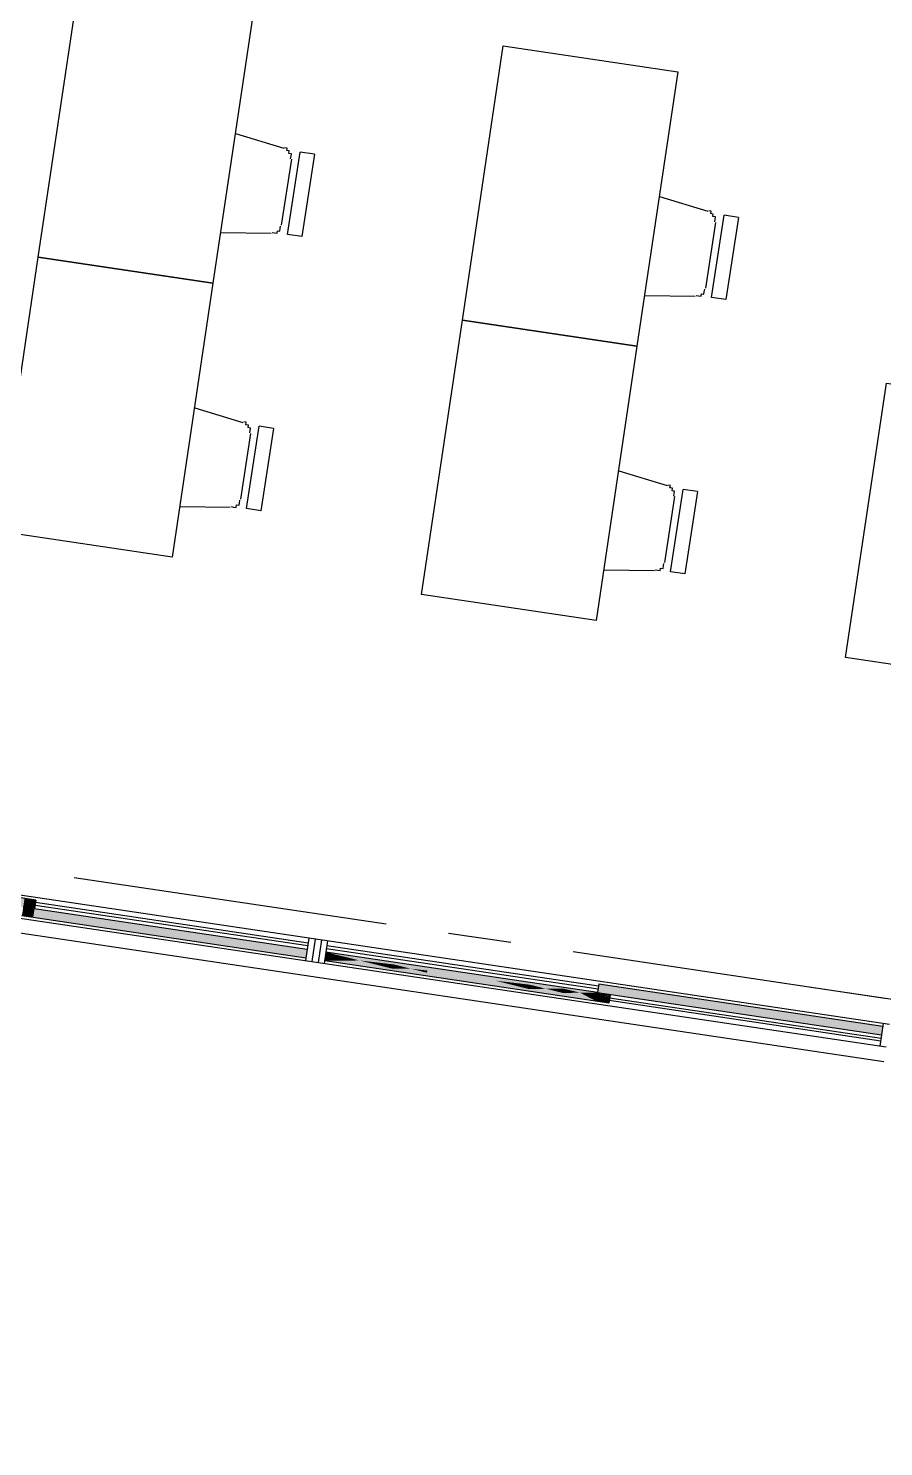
# Model space of a CAD drawing. Header units: millimetres. Extents: x 338 to 506, y 179 to 335.
# Drawn here: x 415.18 to 418.57, y 264.93 to 270.56 of the extents above; entities that cross this region are included whole.
import ezdxf

# ---------------------------------------------------------------- set-up
doc = ezdxf.new("R2010")
doc.units = ezdxf.units.MM
doc.linetypes.add('CENTER', pattern=[2, 1.25, -0.25, 0.25, -0.25])
doc.linetypes.add('DASHED2', pattern=[0.375, 0.25, -0.125])
for name, color, linetype in [('CUBIERTA', 254, 'Continuous'), ('EJES-COLUMNAS', 3, 'CENTER'), ('EJES_DE_COLUMNA', 255, 'DASHED2'), ('MUROS', 32, 'Continuous'), ('REJAS', 151, 'Continuous'), ('VENTANAS', 144, 'Continuous')]:
    doc.layers.add(name, color=color, linetype=linetype)

# ---------------------------------------------------------------- blocks, each defined once
blk = doc.blocks.new('*U126')
at = {"layer": 'REJAS', "color": 18, "linetype": 'Continuous', "extrusion": (0, 0, -1)}
for points in [[(-2929.0102, 1961.9435), (-2928.9927, 1961.3991), (-2928.9927, 1962.4878)], [(-2929.0042, 1962.4708), (-2928.9927, 1962.4878), (-2929.012, 1962.4765)], [(-2928.9927, 1962.4878), (-2929.0102, 1962.4878), (-2929.012, 1962.4765)], [(-2929.0157, 1962.4538), (-2929.0036, 1962.4198), (-2928.9927, 1962.4878)], [(-2929.0146, 1962.3517), (-2929.0014, 1962.2156), (-2928.9927, 1962.4878)], [(-2929.0102, 1961.9435), (-2929.0277, 1962.4878), (-2929.0277, 1961.3991)], [(-2929.0102, 1962.4878), (-2929.0277, 1962.4878), (-2929.012, 1962.4765)], [(-2929.0277, 1962.4878), (-2929.0217, 1962.4708), (-2929.012, 1962.4765)], [(-2929.0146, 1962.3517), (-2929.0277, 1962.4878), (-2929.0189, 1962.2156)], [(-2929.0157, 1962.4538), (-2929.0277, 1962.4878), (-2929.0211, 1962.4198)], [(-2929.0036, 1962.4198), (-2929.0066, 1962.4283), (-2929.0115, 1962.4255)], [(-2929.0115, 1962.4255), (-2929.0124, 1962.4198), (-2929.0036, 1962.4198)], [(-2929.0157, 1962.4538), (-2929.0042, 1962.4708), (-2929.012, 1962.4765)], [(-2929.0066, 1962.4283), (-2929.0097, 1962.4368), (-2929.0115, 1962.4255)], [(-2929.0097, 1962.4368), (-2929.0157, 1962.4538), (-2929.0211, 1962.4198)], [(-2929.0097, 1962.4368), (-2929.0154, 1962.4283), (-2929.0115, 1962.4255)], [(-2929.0154, 1962.4283), (-2929.0211, 1962.4198), (-2929.0115, 1962.4255)], [(-2929.0211, 1962.4198), (-2929.0124, 1962.4198), (-2929.0115, 1962.4255)], [(-2929.012, 1962.4765), (-2929.0217, 1962.4708), (-2929.0157, 1962.4538)], [(-2929.0091, 1962.3858), (-2929.0036, 1962.4198), (-2929.0151, 1962.4028)], [(-2929.0124, 1962.4198), (-2929.0133, 1962.4141), (-2929.0036, 1962.4198)], [(-2929.0036, 1962.4198), (-2929.0133, 1962.4141), (-2929.0094, 1962.4113)], [(-2929.0091, 1962.3858), (-2929.0151, 1962.4028), (-2929.0179, 1962.3858)], [(-2929.0179, 1962.3858), (-2929.0146, 1962.3517), (-2929.0091, 1962.3858)], [(-2929.0133, 1962.4141), (-2929.0151, 1962.4028), (-2929.0094, 1962.4113)], [(-2929.0211, 1962.4198), (-2929.0133, 1962.4141), (-2929.0124, 1962.4198)], [(-2929.0181, 1962.4113), (-2929.0133, 1962.4141), (-2929.0211, 1962.4198)], [(-2929.0151, 1962.4028), (-2929.0133, 1962.4141), (-2929.0181, 1962.4113)], [(-2929.0151, 1962.4028), (-2929.0211, 1962.4198), (-2929.0179, 1962.3858)], [(-2929.0146, 1962.3517), (-2929.0168, 1962.2837), (-2929.008, 1962.2837)], [(-2929.008, 1962.2837), (-2929.0135, 1962.2497), (-2929.0014, 1962.2156)], [(-2929.008, 1962.2837), (-2929.0168, 1962.2837), (-2929.0135, 1962.2497)], [(-2929.0135, 1962.2497), (-2929.0168, 1962.2837), (-2929.0189, 1962.2156)], [(-2929.0045, 1962.2242), (-2929.0093, 1962.2213), (-2929.0014, 1962.2156)], [(-2929.0014, 1962.2156), (-2929.0093, 1962.2213), (-2929.0102, 1962.2156)], [(-2929.0058, 1962.0796), (-2929.0014, 1962.2156), (-2929.0124, 1962.1476)], [(-2929.0069, 1962.1816), (-2929.0014, 1962.2156), (-2929.0129, 1962.1986)], [(-2929.0102, 1962.2156), (-2929.0111, 1962.21), (-2929.0014, 1962.2156)], [(-2929.0014, 1962.2156), (-2929.0111, 1962.21), (-2929.0072, 1962.2071)], [(-2929.0075, 1962.2327), (-2929.0093, 1962.2213), (-2929.0045, 1962.2242)], [(-2929.0069, 1962.1816), (-2929.0129, 1962.1986), (-2929.0157, 1962.1816)], [(-2929.0111, 1962.21), (-2929.0129, 1962.1986), (-2929.0072, 1962.2071)], [(-2929.0105, 1962.2412), (-2929.0133, 1962.2327), (-2929.0075, 1962.2327)], [(-2929.0075, 1962.2327), (-2929.0133, 1962.2327), (-2929.0132, 1962.2242)], [(-2929.0093, 1962.2213), (-2929.0075, 1962.2327), (-2929.0132, 1962.2242)], [(-2929.0141, 1962.2185), (-2929.0093, 1962.2213), (-2929.0132, 1962.2242)], [(-2929.0141, 1962.2185), (-2929.0102, 1962.2156), (-2929.0093, 1962.2213)], [(-2929.0189, 1962.2156), (-2929.0102, 1962.2156), (-2929.0141, 1962.2185)], [(-2929.0189, 1962.2156), (-2929.0111, 1962.21), (-2929.0102, 1962.2156)], [(-2929.0135, 1962.2497), (-2929.0133, 1962.2327), (-2929.0105, 1962.2412)], [(-2929.0159, 1962.2071), (-2929.0111, 1962.21), (-2929.0189, 1962.2156)], [(-2929.0129, 1962.1986), (-2929.0111, 1962.21), (-2929.0159, 1962.2071)], [(-2929.0124, 1962.1476), (-2929.0189, 1962.2156), (-2929.0146, 1962.0796)], [(-2929.0129, 1962.1986), (-2929.0189, 1962.2156), (-2929.0157, 1962.1816)], [(-2929.0132, 1962.2242), (-2929.0133, 1962.2327), (-2929.0189, 1962.2156)], [(-2929.0141, 1962.2185), (-2929.0132, 1962.2242), (-2929.0189, 1962.2156)], [(-2929.0133, 1962.2327), (-2929.0135, 1962.2497), (-2929.0162, 1962.2327)], [(-2929.0189, 1962.2156), (-2929.0133, 1962.2327), (-2929.0162, 1962.2327)], [(-2929.0058, 1962.0796), (-2929.0124, 1962.1476), (-2929.0146, 1962.0796)], [(-2929.0124, 1962.1476), (-2929.0069, 1962.1816), (-2929.0157, 1962.1816)], [(-2929.0146, 1962.0796), (-2929.0102, 1961.9435), (-2929.0058, 1962.0796)], [(-2929.0146, 1961.8074), (-2929.0014, 1961.6713), (-2929.0102, 1961.9435)], [(-2929.0168, 1961.7393), (-2929.008, 1961.7393), (-2929.0146, 1961.8074)], [(-2929.0135, 1961.7053), (-2929.0014, 1961.6713), (-2929.008, 1961.7393)], [(-2929.0105, 1961.6968), (-2929.0133, 1961.6883), (-2929.0075, 1961.6883)], [(-2929.008, 1961.7393), (-2929.0168, 1961.7393), (-2929.0135, 1961.7053)], [(-2929.0135, 1961.7053), (-2929.0133, 1961.6883), (-2929.0105, 1961.6968)], [(-2929.0133, 1961.6883), (-2929.0135, 1961.7053), (-2929.0162, 1961.6883)], [(-2929.0135, 1961.7053), (-2929.0168, 1961.7393), (-2929.0189, 1961.6713)], [(-2929.0058, 1961.5352), (-2928.9927, 1961.3991), (-2929.0014, 1961.6713)], [(-2929.0045, 1961.6798), (-2929.0093, 1961.6769), (-2929.0014, 1961.6713)], [(-2929.0014, 1961.6713), (-2929.0093, 1961.6769), (-2929.0102, 1961.6713)], [(-2929.0069, 1961.6372), (-2929.0014, 1961.6713), (-2929.0129, 1961.6543)], [(-2929.0102, 1961.6713), (-2929.0111, 1961.6656), (-2929.0014, 1961.6713)], [(-2929.0014, 1961.6713), (-2929.0111, 1961.6656), (-2929.0072, 1961.6628)], [(-2929.0124, 1961.6032), (-2929.0058, 1961.5352), (-2929.0014, 1961.6713)], [(-2929.0075, 1961.6883), (-2929.0093, 1961.6769), (-2929.0045, 1961.6798)], [(-2929.0069, 1961.6372), (-2929.0129, 1961.6543), (-2929.0157, 1961.6372)], [(-2929.0157, 1961.6372), (-2929.0124, 1961.6032), (-2929.0069, 1961.6372)], [(-2929.0111, 1961.6656), (-2929.0129, 1961.6543), (-2929.0072, 1961.6628)], [(-2929.0075, 1961.6883), (-2929.0133, 1961.6883), (-2929.0132, 1961.6798)], [(-2929.0093, 1961.6769), (-2929.0075, 1961.6883), (-2929.0132, 1961.6798)], [(-2929.0141, 1961.6741), (-2929.0093, 1961.6769), (-2929.0132, 1961.6798)], [(-2929.0141, 1961.6741), (-2929.0102, 1961.6713), (-2929.0093, 1961.6769)], [(-2929.0189, 1961.6713), (-2929.0102, 1961.6713), (-2929.0141, 1961.6741)], [(-2929.0189, 1961.6713), (-2929.0111, 1961.6656), (-2929.0102, 1961.6713)], [(-2929.0159, 1961.6628), (-2929.0111, 1961.6656), (-2929.0189, 1961.6713)], [(-2929.0129, 1961.6543), (-2929.0111, 1961.6656), (-2929.0159, 1961.6628)], [(-2929.0189, 1961.6713), (-2929.0233, 1961.5352), (-2929.0124, 1961.6032)], [(-2929.0129, 1961.6543), (-2929.0189, 1961.6713), (-2929.0157, 1961.6372)], [(-2929.0132, 1961.6798), (-2929.0133, 1961.6883), (-2929.0189, 1961.6713)], [(-2929.0141, 1961.6741), (-2929.0132, 1961.6798), (-2929.0189, 1961.6713)], [(-2929.0189, 1961.6713), (-2929.0133, 1961.6883), (-2929.0162, 1961.6883)], [(-2929.0124, 1961.6032), (-2929.0179, 1961.5692), (-2929.0058, 1961.5352)], [(-2929.0168, 1961.4671), (-2928.9927, 1961.3991), (-2929.0058, 1961.5352)], [(-2929.0058, 1961.5352), (-2929.0088, 1961.5437), (-2929.0137, 1961.5409)], [(-2929.0146, 1961.5352), (-2929.0058, 1961.5352), (-2929.0137, 1961.5409)], [(-2929.0113, 1961.5012), (-2929.0058, 1961.5352), (-2929.0173, 1961.5182)], [(-2929.0116, 1961.5267), (-2929.0058, 1961.5352), (-2929.0155, 1961.5295)], [(-2929.0058, 1961.5352), (-2929.0146, 1961.5352), (-2929.0155, 1961.5295)], [(-2929.0137, 1961.5409), (-2929.0088, 1961.5437), (-2929.0118, 1961.5522)], [(-2929.0113, 1961.5012), (-2929.0233, 1961.5352), (-2929.0168, 1961.4671)], [(-2929.0173, 1961.5182), (-2929.0116, 1961.5267), (-2929.0155, 1961.5295)], [(-2929.0118, 1961.5522), (-2929.0179, 1961.5692), (-2929.0233, 1961.5352)], [(-2929.0118, 1961.5522), (-2929.0176, 1961.5437), (-2929.0137, 1961.5409)], [(-2929.0176, 1961.5437), (-2929.0233, 1961.5352), (-2929.0137, 1961.5409)], [(-2929.0233, 1961.5352), (-2929.0146, 1961.5352), (-2929.0137, 1961.5409)], [(-2929.0146, 1961.5352), (-2929.0233, 1961.5352), (-2929.0155, 1961.5295)], [(-2929.0233, 1961.5352), (-2929.0203, 1961.5267), (-2929.0155, 1961.5295)], [(-2929.0155, 1961.5295), (-2929.0203, 1961.5267), (-2929.0173, 1961.5182)], [(-2929.0168, 1961.4671), (-2929.0233, 1961.5352), (-2929.0277, 1961.3991)], [(-2929.0168, 1961.4671), (-2929.0164, 1961.4331), (-2929.0107, 1961.4501)], [(-2929.0164, 1961.4331), (-2929.0168, 1961.4671), (-2929.0222, 1961.4331)], [(-2928.9987, 1961.4161), (-2929.0084, 1961.4104), (-2928.9927, 1961.3991)], [(-2929.0047, 1961.4331), (-2929.0084, 1961.4104), (-2928.9987, 1961.4161)], [(-2929.0107, 1961.4501), (-2929.0164, 1961.4331), (-2929.0047, 1961.4331)], [(-2929.0047, 1961.4331), (-2929.0164, 1961.4331), (-2929.0162, 1961.4161)], [(-2929.0084, 1961.4104), (-2929.0047, 1961.4331), (-2929.0162, 1961.4161)], [(-2929.018, 1961.4048), (-2929.0084, 1961.4104), (-2929.0162, 1961.4161)], [(-2929.0162, 1961.4161), (-2929.0164, 1961.4331), (-2929.0277, 1961.3991)], [(-2929.018, 1961.4048), (-2929.0162, 1961.4161), (-2929.0277, 1961.3991)], [(-2929.0277, 1961.3991), (-2929.0164, 1961.4331), (-2929.0222, 1961.4331)], [(-2928.9927, 1961.3991), (-2929.0084, 1961.4104), (-2929.0102, 1961.3991)], [(-2929.0102, 1961.3741), (-2928.9927, 1961.3491), (-2928.9927, 1961.3991)], [(-2929.0014, 1961.3866), (-2928.9927, 1961.3991), (-2929.0102, 1961.3908)], [(-2928.9927, 1961.3991), (-2929.0102, 1961.3991), (-2929.0102, 1961.3908)], [(-2929.0014, 1961.3616), (-2929.0102, 1961.3574), (-2928.9927, 1961.3491)], [(-2928.9927, 1961.3491), (-2929.0102, 1961.3574), (-2929.0102, 1961.3491)], [(-2929.0102, 1961.3741), (-2929.0014, 1961.3866), (-2929.0102, 1961.3908)], [(-2929.0102, 1961.3741), (-2929.0102, 1961.3574), (-2929.0014, 1961.3616)], [(-2929.018, 1961.4048), (-2929.0102, 1961.3991), (-2929.0084, 1961.4104)], [(-2929.0277, 1961.3991), (-2929.0102, 1961.3991), (-2929.018, 1961.4048)], [(-2929.0102, 1961.3741), (-2929.0277, 1961.3991), (-2929.0277, 1961.3491)], [(-2929.0277, 1961.3991), (-2929.0189, 1961.3949), (-2929.0102, 1961.3991)], [(-2929.0189, 1961.3949), (-2929.0102, 1961.3908), (-2929.0102, 1961.3991)], [(-2929.0277, 1961.3991), (-2929.0189, 1961.3866), (-2929.0102, 1961.3908)], [(-2929.0102, 1961.3908), (-2929.0189, 1961.3866), (-2929.0102, 1961.3741)], [(-2929.0102, 1961.3574), (-2929.0102, 1961.3741), (-2929.0189, 1961.3616)], [(-2929.0277, 1961.3491), (-2929.0102, 1961.3574), (-2929.0189, 1961.3616)], [(-2929.0189, 1961.3533), (-2929.0102, 1961.3491), (-2929.0102, 1961.3574)], [(-2929.0277, 1961.3991), (-2929.0627, 1960.2603), (-2929.0277, 1960.2603)], [(-2929.0277, 1961.3991), (-2929.0627, 1961.3991), (-2929.0627, 1960.2603)], [(-2929.0277, 1961.3491), (-2929.0102, 1961.3491), (-2929.0189, 1961.3533)]]:
    blk.add_solid(points, dxfattribs=at)
blk = doc.blocks.new('*U127')
at = {"layer": 'REJAS', "color": 18, "linetype": 'Continuous', "extrusion": (0, 0, -1)}
for points in [[(-2929.0277, 1964.7903), (-2929.0627, 1963.7016), (-2929.0277, 1963.7016)], [(-2929.0277, 1964.7903), (-2929.0627, 1964.7903), (-2929.0627, 1963.7016)], [(-2928.9927, 1963.7016), (-2929.0277, 1963.6561), (-2928.9927, 1963.6561)], [(-2928.9927, 1963.7016), (-2929.0277, 1963.7016), (-2929.0277, 1963.6561)], [(-2929.0277, 1963.7016), (-2929.0627, 1963.6561), (-2929.0277, 1963.6561)], [(-2929.0277, 1963.7016), (-2929.0627, 1963.7016), (-2929.0627, 1963.6561)], [(-2928.9927, 1963.6561), (-2929.0277, 1962.5628), (-2928.9927, 1962.5628)], [(-2928.9927, 1963.6561), (-2929.0277, 1963.6561), (-2929.0277, 1962.5628)]]:
    blk.add_solid(points, dxfattribs=at)
blk = doc.blocks.new('LATERAL_IZQUIERDA')
at = {"layer": 'REJAS', "color": 30}
blk.add_line((2928.9227, 1960.2353), (2928.9227, 1964.8153), dxfattribs=at)
at = {"layer": 'REJAS', "color": 18}
for p, q in [((2928.9827, 1964.8153), (2928.9827, 1960.2353)), ((2929.0627, 1963.6561), (2929.0627, 1964.7903)), ((2929.0727, 1960.2353), (2929.0727, 1964.8153)), ((2928.9927, 1962.5628), (2928.9927, 1963.7016)), ((2929.0277, 1962.5628), (2929.0277, 1963.7016)), ((2929.0627, 1963.6561), (2929.0277, 1963.6561)), ((2929.0427, 1963.6561), (2929.0427, 1962.5628)), ((2929.0527, 1962.5628), (2929.0527, 1963.6561)), ((2929.0727, 1962.5628), (2928.9827, 1962.5628)), ((2929.0727, 1962.5378), (2928.9827, 1962.5378)), ((2929.0727, 1962.5128), (2928.9827, 1962.5128)), ((2929.0727, 1962.4878), (2928.9827, 1962.4878)), ((2928.9927, 1961.3491), (2928.9927, 1962.4878)), ((2929.0277, 1961.3991), (2929.0277, 1962.4878)), ((2929.0427, 1962.4878), (2929.0427, 1961.3991)), ((2929.0527, 1961.3991), (2929.0527, 1962.4878)), ((2929.0627, 1961.3991), (2929.0277, 1961.3991)), ((2929.0277, 1961.3991), (2929.0277, 1960.2603)), ((2929.0627, 1961.3991), (2929.0627, 1960.2603)), ((2929.0277, 1961.3491), (2928.9927, 1961.3491)), ((2929.0027, 1960.2603), (2929.0027, 1961.3491)), ((2929.0127, 1960.2603), (2929.0127, 1961.3491)), ((2929.0727, 1960.2603), (2928.9827, 1960.2603))]:
    blk.add_line(p, q, dxfattribs=at)
at = {"layer": 'REJAS', "color": 18, "linetype": 'Continuous'}
for name in ['*U127', '*U126']:
    blk.add_blockref(name, (0, 0), dxfattribs=at)
blk = doc.blocks.new('MESAS_AULA_INFORMATICA')
at = {"color": 18, "extrusion": (-2.33163e-06, -0.000958086, 1)}
for p, q in [((2982.09, 1963.3213, -0.0148), (2982.1172, 1963.123, -0.015)), ((2982.4565, 1963.1214, -0.015), (2982.4858, 1963.3194, -0.0148)), ((2983.19, 1963.3213, -0.0148), (2983.2172, 1963.123, -0.015)), ((2983.5565, 1963.1214, -0.015), (2983.5858, 1963.3194, -0.0148)), ((2982.1212, 1963.0012, -0.0151), (2982.1215, 1963.0583, -0.0151)), ((2982.1215, 1963.0583, -0.0151), (2982.4517, 1963.0567, -0.0151)), ((2982.1547, 1963.0867, -0.015), (2982.4187, 1963.0855, -0.015)), ((2982.4514, 1962.9996, -0.0151), (2982.4517, 1963.0567, -0.0151)), ((2983.2212, 1963.0012, -0.0151), (2983.2215, 1963.0583, -0.0151)), ((2983.2215, 1963.0583, -0.0151), (2983.5517, 1963.0567, -0.0151)), ((2983.2547, 1963.0867, -0.015), (2983.5187, 1963.0855, -0.015)), ((2983.5514, 1962.9996, -0.0151), (2983.5517, 1963.0567, -0.0151)), ((2982.4514, 1962.9996, -0.0151), (2982.1212, 1963.0012, -0.0151)), ((2983.5514, 1962.9996, -0.0151), (2983.2212, 1963.0012, -0.0151)), ((2982.09, 1961.6213, -0.0148), (2982.1172, 1961.423, -0.015)), ((2982.4565, 1961.4214, -0.015), (2982.4858, 1961.6194, -0.0148)), ((2983.19, 1961.6213, -0.0148), (2983.2172, 1961.423, -0.015)), ((2983.5565, 1961.4214, -0.015), (2983.5858, 1961.6194, -0.0148)), ((2982.1212, 1961.3012, -0.0151), (2982.1215, 1961.3583, -0.0151)), ((2982.1215, 1961.3583, -0.0151), (2982.4517, 1961.3567, -0.0151)), ((2982.1547, 1961.3867, -0.015), (2982.4187, 1961.3855, -0.015)), ((2982.4514, 1961.2996, -0.0151), (2982.4517, 1961.3567, -0.0151)), ((2983.2212, 1961.3012, -0.0151), (2983.2215, 1961.3583, -0.0151)), ((2983.2215, 1961.3583, -0.0151), (2983.5517, 1961.3567, -0.0151)), ((2983.2547, 1961.3867, -0.015), (2983.5187, 1961.3855, -0.015)), ((2983.5514, 1961.2996, -0.0151), (2983.5517, 1961.3567, -0.0151)), ((2982.4514, 1961.2996, -0.0151), (2982.1212, 1961.3012, -0.0151)), ((2983.5514, 1961.2996, -0.0151), (2983.2212, 1961.3012, -0.0151))]:
    blk.add_line(p, q, dxfattribs=at)
at = {"color": 18, "elevation": -0.0148}
for points in [[(2981.8867, 1964.0223), (2982.9867, 1964.0223), (2982.9867, 1963.3223), (2981.8867, 1963.3223)], [(2982.9867, 1964.0223), (2984.0867, 1964.0223), (2984.0867, 1963.3223), (2982.9867, 1963.3223)], [(2981.8867, 1962.3223), (2982.9867, 1962.3223), (2982.9867, 1961.6223), (2981.8867, 1961.6223)], [(2982.9867, 1962.3223), (2984.0867, 1962.3223), (2984.0867, 1961.6223), (2982.9867, 1961.6223)], [(2981.8867, 1960.6223), (2982.9867, 1960.6223), (2982.9867, 1959.9223), (2981.8867, 1959.9223)]]:
    blk.add_lwpolyline(points, close=True, dxfattribs=at)
at = {"color": 18}
for points in [[(2982.12, 1963.12, -0.015), (2982.12, 1963.12, -0.015), (2982.12, 1963.12, -0.015), (2982.12, 1963.12, -0.015), (2982.12, 1963.12, -0.015), (2982.12, 1963.12, -0.015), (2982.12, 1963.12, -0.015), (2982.12, 1963.12, -0.015), (2982.12, 1963.12, -0.015), (2982.12, 1963.12, -0.015), (2982.12, 1963.12, -0.015), (2982.12, 1963.12, -0.015), (2982.12, 1963.12, -0.015), (2982.12, 1963.12, -0.015), (2982.12, 1963.12, -0.015), (2982.12, 1963.12, -0.015), (2982.12, 1963.12, -0.015), (2982.12, 1963.12, -0.015), (2982.12, 1963.11, -0.015), (2982.12, 1963.11, -0.015), (2982.12, 1963.11, -0.015), (2982.12, 1963.11, -0.015), (2982.12, 1963.11, -0.015), (2982.12, 1963.11, -0.015), (2982.12, 1963.11, -0.015), (2982.12, 1963.11, -0.015), (2982.12, 1963.11, -0.015), (2982.12, 1963.11, -0.015), (2982.12, 1963.11, -0.015), (2982.12, 1963.11, -0.015), (2982.12, 1963.11, -0.015), (2982.12, 1963.11, -0.015), (2982.12, 1963.11, -0.015), (2982.12, 1963.11, -0.015), (2982.12, 1963.11, -0.015), (2982.12, 1963.11, -0.015), (2982.12, 1963.11, -0.015), (2982.12, 1963.11, -0.015), (2982.12, 1963.11, -0.015), (2982.12, 1963.11, -0.015), (2982.12, 1963.11, -0.015), (2982.12, 1963.11, -0.015), (2982.12, 1963.1, -0.015), (2982.12, 1963.1, -0.015), (2982.12, 1963.1, -0.015), (2982.12, 1963.1, -0.015), (2982.12, 1963.1, -0.015), (2982.13, 1963.1, -0.015), (2982.13, 1963.1, -0.015), (2982.13, 1963.1, -0.015), (2982.13, 1963.1, -0.015), (2982.13, 1963.1, -0.015), (2982.13, 1963.1, -0.015), (2982.13, 1963.1, -0.015), (2982.13, 1963.1, -0.015), (2982.13, 1963.1, -0.015), (2982.13, 1963.1, -0.015), (2982.13, 1963.1, -0.015), (2982.13, 1963.1, -0.015), (2982.13, 1963.1, -0.015), (2982.13, 1963.1, -0.015), (2982.13, 1963.1, -0.015), (2982.13, 1963.1, -0.015), (2982.13, 1963.1, -0.015), (2982.13, 1963.1, -0.015), (2982.13, 1963.1, -0.015), (2982.13, 1963.1, -0.015), (2982.13, 1963.1, -0.015), (2982.13, 1963.1, -0.015), (2982.13, 1963.1, -0.015), (2982.13, 1963.1, -0.015), (2982.13, 1963.1, -0.015), (2982.13, 1963.09, -0.015), (2982.13, 1963.09, -0.015), (2982.13, 1963.09, -0.015), (2982.13, 1963.09, -0.015), (2982.13, 1963.09, -0.015), (2982.13, 1963.09, -0.015), (2982.13, 1963.09, -0.015), (2982.14, 1963.09, -0.015), (2982.14, 1963.09, -0.015), (2982.14, 1963.09, -0.015), (2982.14, 1963.09, -0.015), (2982.14, 1963.09, -0.015), (2982.14, 1963.09, -0.015), (2982.14, 1963.09, -0.015), (2982.14, 1963.09, -0.015), (2982.14, 1963.09, -0.015), (2982.14, 1963.09, -0.015), (2982.14, 1963.09, -0.015), (2982.14, 1963.09, -0.015), (2982.14, 1963.09, -0.015), (2982.14, 1963.09, -0.015), (2982.14, 1963.09, -0.015), (2982.14, 1963.09, -0.015), (2982.14, 1963.09, -0.015), (2982.14, 1963.09, -0.015), (2982.14, 1963.09, -0.015), (2982.14, 1963.09, -0.015), (2982.14, 1963.09, -0.015), (2982.14, 1963.09, -0.015), (2982.14, 1963.09, -0.015), (2982.14, 1963.09, -0.015), (2982.14, 1963.09, -0.015), (2982.14, 1963.09, -0.015), (2982.15, 1963.09, -0.015), (2982.15, 1963.09, -0.015), (2982.15, 1963.09, -0.015), (2982.15, 1963.09, -0.015), (2982.15, 1963.09, -0.015), (2982.15, 1963.09, -0.015), (2982.15, 1963.09, -0.015), (2982.15, 1963.09, -0.015), (2982.15, 1963.09, -0.015), (2982.15, 1963.09, -0.015), (2982.15, 1963.09, -0.015), (2982.15, 1963.09, -0.015), (2982.15, 1963.09, -0.015), (2982.15, 1963.09, -0.015), (2982.15, 1963.09, -0.015), (2982.15, 1963.09, -0.015), (2982.15, 1963.09, -0.015), (2982.15, 1963.09, -0.015), (2982.15, 1963.09, -0.015), (2982.15, 1963.09, -0.015), (2982.15, 1963.09, -0.015), (2982.15, 1963.09, -0.015), (2982.15, 1963.09, -0.015), (2982.15, 1963.09, -0.015)], [(2982.42, 1963.09, -0.015), (2982.42, 1963.09, -0.015), (2982.42, 1963.09, -0.015), (2982.42, 1963.09, -0.015), (2982.42, 1963.09, -0.015), (2982.42, 1963.09, -0.015), (2982.42, 1963.09, -0.015), (2982.42, 1963.09, -0.015), (2982.42, 1963.09, -0.015), (2982.42, 1963.09, -0.015), (2982.42, 1963.09, -0.015), (2982.42, 1963.09, -0.015), (2982.42, 1963.09, -0.015), (2982.42, 1963.09, -0.015), (2982.42, 1963.09, -0.015), (2982.43, 1963.09, -0.015), (2982.43, 1963.09, -0.015), (2982.43, 1963.09, -0.015), (2982.43, 1963.09, -0.015), (2982.43, 1963.09, -0.015), (2982.43, 1963.09, -0.015), (2982.43, 1963.09, -0.015), (2982.43, 1963.09, -0.015), (2982.43, 1963.09, -0.015), (2982.43, 1963.09, -0.015), (2982.43, 1963.09, -0.015), (2982.43, 1963.09, -0.015), (2982.43, 1963.09, -0.015), (2982.43, 1963.09, -0.015), (2982.43, 1963.09, -0.015), (2982.43, 1963.09, -0.015), (2982.43, 1963.09, -0.015), (2982.43, 1963.09, -0.015), (2982.43, 1963.09, -0.015), (2982.43, 1963.09, -0.015), (2982.43, 1963.09, -0.015), (2982.43, 1963.09, -0.015), (2982.43, 1963.09, -0.015), (2982.43, 1963.09, -0.015), (2982.43, 1963.09, -0.015), (2982.44, 1963.09, -0.015), (2982.44, 1963.09, -0.015), (2982.44, 1963.09, -0.015), (2982.44, 1963.09, -0.015), (2982.44, 1963.09, -0.015), (2982.44, 1963.09, -0.015), (2982.44, 1963.09, -0.015), (2982.44, 1963.09, -0.015), (2982.44, 1963.09, -0.015), (2982.44, 1963.09, -0.015), (2982.44, 1963.09, -0.015), (2982.44, 1963.09, -0.015), (2982.44, 1963.09, -0.015), (2982.44, 1963.09, -0.015), (2982.44, 1963.09, -0.015), (2982.44, 1963.09, -0.015), (2982.44, 1963.09, -0.015), (2982.44, 1963.09, -0.015), (2982.44, 1963.09, -0.015), (2982.44, 1963.09, -0.015), (2982.44, 1963.09, -0.015), (2982.44, 1963.09, -0.015), (2982.44, 1963.09, -0.015), (2982.44, 1963.1, -0.015), (2982.44, 1963.1, -0.015), (2982.44, 1963.1, -0.015), (2982.44, 1963.1, -0.015), (2982.44, 1963.1, -0.015), (2982.44, 1963.1, -0.015), (2982.45, 1963.1, -0.015), (2982.45, 1963.1, -0.015), (2982.45, 1963.1, -0.015), (2982.45, 1963.1, -0.015), (2982.45, 1963.1, -0.015), (2982.45, 1963.1, -0.015), (2982.45, 1963.1, -0.015), (2982.45, 1963.1, -0.015), (2982.45, 1963.1, -0.015), (2982.45, 1963.1, -0.015), (2982.45, 1963.1, -0.015), (2982.45, 1963.1, -0.015), (2982.45, 1963.1, -0.015), (2982.45, 1963.1, -0.015), (2982.45, 1963.1, -0.015), (2982.45, 1963.1, -0.015), (2982.45, 1963.1, -0.015), (2982.45, 1963.1, -0.015), (2982.45, 1963.1, -0.015), (2982.45, 1963.1, -0.015), (2982.45, 1963.1, -0.015), (2982.45, 1963.1, -0.015), (2982.45, 1963.11, -0.015), (2982.45, 1963.11, -0.015), (2982.45, 1963.11, -0.015), (2982.45, 1963.11, -0.015), (2982.45, 1963.11, -0.015), (2982.45, 1963.11, -0.015), (2982.45, 1963.11, -0.015), (2982.45, 1963.11, -0.015), (2982.45, 1963.11, -0.015), (2982.45, 1963.11, -0.015), (2982.45, 1963.11, -0.015), (2982.45, 1963.11, -0.015), (2982.45, 1963.11, -0.015), (2982.45, 1963.11, -0.015), (2982.45, 1963.11, -0.015), (2982.45, 1963.11, -0.015), (2982.45, 1963.11, -0.015), (2982.45, 1963.11, -0.015), (2982.45, 1963.11, -0.015), (2982.45, 1963.11, -0.015), (2982.45, 1963.11, -0.015), (2982.45, 1963.11, -0.015), (2982.45, 1963.11, -0.015), (2982.46, 1963.11, -0.015), (2982.46, 1963.12, -0.015), (2982.46, 1963.12, -0.015), (2982.46, 1963.12, -0.015), (2982.46, 1963.12, -0.015), (2982.46, 1963.12, -0.015), (2982.46, 1963.12, -0.015), (2982.46, 1963.12, -0.015), (2982.46, 1963.12, -0.015), (2982.46, 1963.12, -0.015), (2982.46, 1963.12, -0.015), (2982.46, 1963.12, -0.015), (2982.46, 1963.12, -0.015), (2982.46, 1963.12, -0.015), (2982.46, 1963.12, -0.015)], [(2983.22, 1963.12, -0.015), (2983.22, 1963.12, -0.015), (2983.22, 1963.12, -0.015), (2983.22, 1963.12, -0.015), (2983.22, 1963.12, -0.015), (2983.22, 1963.12, -0.015), (2983.22, 1963.12, -0.015), (2983.22, 1963.12, -0.015), (2983.22, 1963.12, -0.015), (2983.22, 1963.12, -0.015), (2983.22, 1963.12, -0.015), (2983.22, 1963.12, -0.015), (2983.22, 1963.12, -0.015), (2983.22, 1963.12, -0.015), (2983.22, 1963.12, -0.015), (2983.22, 1963.12, -0.015), (2983.22, 1963.12, -0.015), (2983.22, 1963.12, -0.015), (2983.22, 1963.11, -0.015), (2983.22, 1963.11, -0.015), (2983.22, 1963.11, -0.015), (2983.22, 1963.11, -0.015), (2983.22, 1963.11, -0.015), (2983.22, 1963.11, -0.015), (2983.22, 1963.11, -0.015), (2983.22, 1963.11, -0.015), (2983.22, 1963.11, -0.015), (2983.22, 1963.11, -0.015), (2983.22, 1963.11, -0.015), (2983.22, 1963.11, -0.015), (2983.22, 1963.11, -0.015), (2983.22, 1963.11, -0.015), (2983.22, 1963.11, -0.015), (2983.22, 1963.11, -0.015), (2983.22, 1963.11, -0.015), (2983.22, 1963.11, -0.015), (2983.22, 1963.11, -0.015), (2983.22, 1963.11, -0.015), (2983.22, 1963.11, -0.015), (2983.22, 1963.11, -0.015), (2983.22, 1963.11, -0.015), (2983.22, 1963.11, -0.015), (2983.22, 1963.1, -0.015), (2983.22, 1963.1, -0.015), (2983.22, 1963.1, -0.015), (2983.22, 1963.1, -0.015), (2983.22, 1963.1, -0.015), (2983.23, 1963.1, -0.015), (2983.23, 1963.1, -0.015), (2983.23, 1963.1, -0.015), (2983.23, 1963.1, -0.015), (2983.23, 1963.1, -0.015), (2983.23, 1963.1, -0.015), (2983.23, 1963.1, -0.015), (2983.23, 1963.1, -0.015), (2983.23, 1963.1, -0.015), (2983.23, 1963.1, -0.015), (2983.23, 1963.1, -0.015), (2983.23, 1963.1, -0.015), (2983.23, 1963.1, -0.015), (2983.23, 1963.1, -0.015), (2983.23, 1963.1, -0.015), (2983.23, 1963.1, -0.015), (2983.23, 1963.1, -0.015), (2983.23, 1963.1, -0.015), (2983.23, 1963.1, -0.015), (2983.23, 1963.1, -0.015), (2983.23, 1963.1, -0.015), (2983.23, 1963.1, -0.015), (2983.23, 1963.1, -0.015), (2983.23, 1963.1, -0.015), (2983.23, 1963.1, -0.015), (2983.23, 1963.09, -0.015), (2983.23, 1963.09, -0.015), (2983.23, 1963.09, -0.015), (2983.23, 1963.09, -0.015), (2983.23, 1963.09, -0.015), (2983.23, 1963.09, -0.015), (2983.23, 1963.09, -0.015), (2983.24, 1963.09, -0.015), (2983.24, 1963.09, -0.015), (2983.24, 1963.09, -0.015), (2983.24, 1963.09, -0.015), (2983.24, 1963.09, -0.015), (2983.24, 1963.09, -0.015), (2983.24, 1963.09, -0.015), (2983.24, 1963.09, -0.015), (2983.24, 1963.09, -0.015), (2983.24, 1963.09, -0.015), (2983.24, 1963.09, -0.015), (2983.24, 1963.09, -0.015), (2983.24, 1963.09, -0.015), (2983.24, 1963.09, -0.015), (2983.24, 1963.09, -0.015), (2983.24, 1963.09, -0.015), (2983.24, 1963.09, -0.015), (2983.24, 1963.09, -0.015), (2983.24, 1963.09, -0.015), (2983.24, 1963.09, -0.015), (2983.24, 1963.09, -0.015), (2983.24, 1963.09, -0.015), (2983.24, 1963.09, -0.015), (2983.24, 1963.09, -0.015), (2983.24, 1963.09, -0.015), (2983.24, 1963.09, -0.015), (2983.25, 1963.09, -0.015), (2983.25, 1963.09, -0.015), (2983.25, 1963.09, -0.015), (2983.25, 1963.09, -0.015), (2983.25, 1963.09, -0.015), (2983.25, 1963.09, -0.015), (2983.25, 1963.09, -0.015), (2983.25, 1963.09, -0.015), (2983.25, 1963.09, -0.015), (2983.25, 1963.09, -0.015), (2983.25, 1963.09, -0.015), (2983.25, 1963.09, -0.015), (2983.25, 1963.09, -0.015), (2983.25, 1963.09, -0.015), (2983.25, 1963.09, -0.015), (2983.25, 1963.09, -0.015), (2983.25, 1963.09, -0.015), (2983.25, 1963.09, -0.015), (2983.25, 1963.09, -0.015), (2983.25, 1963.09, -0.015), (2983.25, 1963.09, -0.015), (2983.25, 1963.09, -0.015), (2983.25, 1963.09, -0.015), (2983.25, 1963.09, -0.015)], [(2983.52, 1963.09, -0.015), (2983.52, 1963.09, -0.015), (2983.52, 1963.09, -0.015), (2983.52, 1963.09, -0.015), (2983.52, 1963.09, -0.015), (2983.52, 1963.09, -0.015), (2983.52, 1963.09, -0.015), (2983.52, 1963.09, -0.015), (2983.52, 1963.09, -0.015), (2983.52, 1963.09, -0.015), (2983.52, 1963.09, -0.015), (2983.52, 1963.09, -0.015), (2983.52, 1963.09, -0.015), (2983.52, 1963.09, -0.015), (2983.52, 1963.09, -0.015), (2983.53, 1963.09, -0.015), (2983.53, 1963.09, -0.015), (2983.53, 1963.09, -0.015), (2983.53, 1963.09, -0.015), (2983.53, 1963.09, -0.015), (2983.53, 1963.09, -0.015), (2983.53, 1963.09, -0.015), (2983.53, 1963.09, -0.015), (2983.53, 1963.09, -0.015), (2983.53, 1963.09, -0.015), (2983.53, 1963.09, -0.015), (2983.53, 1963.09, -0.015), (2983.53, 1963.09, -0.015), (2983.53, 1963.09, -0.015), (2983.53, 1963.09, -0.015), (2983.53, 1963.09, -0.015), (2983.53, 1963.09, -0.015), (2983.53, 1963.09, -0.015), (2983.53, 1963.09, -0.015), (2983.53, 1963.09, -0.015), (2983.53, 1963.09, -0.015), (2983.53, 1963.09, -0.015), (2983.53, 1963.09, -0.015), (2983.53, 1963.09, -0.015), (2983.53, 1963.09, -0.015), (2983.54, 1963.09, -0.015), (2983.54, 1963.09, -0.015), (2983.54, 1963.09, -0.015), (2983.54, 1963.09, -0.015), (2983.54, 1963.09, -0.015), (2983.54, 1963.09, -0.015), (2983.54, 1963.09, -0.015), (2983.54, 1963.09, -0.015), (2983.54, 1963.09, -0.015), (2983.54, 1963.09, -0.015), (2983.54, 1963.09, -0.015), (2983.54, 1963.09, -0.015), (2983.54, 1963.09, -0.015), (2983.54, 1963.09, -0.015), (2983.54, 1963.09, -0.015), (2983.54, 1963.09, -0.015), (2983.54, 1963.09, -0.015), (2983.54, 1963.09, -0.015), (2983.54, 1963.09, -0.015), (2983.54, 1963.09, -0.015), (2983.54, 1963.09, -0.015), (2983.54, 1963.09, -0.015), (2983.54, 1963.09, -0.015), (2983.54, 1963.1, -0.015), (2983.54, 1963.1, -0.015), (2983.54, 1963.1, -0.015), (2983.54, 1963.1, -0.015), (2983.54, 1963.1, -0.015), (2983.54, 1963.1, -0.015), (2983.55, 1963.1, -0.015), (2983.55, 1963.1, -0.015), (2983.55, 1963.1, -0.015), (2983.55, 1963.1, -0.015), (2983.55, 1963.1, -0.015), (2983.55, 1963.1, -0.015), (2983.55, 1963.1, -0.015), (2983.55, 1963.1, -0.015), (2983.55, 1963.1, -0.015), (2983.55, 1963.1, -0.015), (2983.55, 1963.1, -0.015), (2983.55, 1963.1, -0.015), (2983.55, 1963.1, -0.015), (2983.55, 1963.1, -0.015), (2983.55, 1963.1, -0.015), (2983.55, 1963.1, -0.015), (2983.55, 1963.1, -0.015), (2983.55, 1963.1, -0.015), (2983.55, 1963.1, -0.015), (2983.55, 1963.1, -0.015), (2983.55, 1963.1, -0.015), (2983.55, 1963.1, -0.015), (2983.55, 1963.11, -0.015), (2983.55, 1963.11, -0.015), (2983.55, 1963.11, -0.015), (2983.55, 1963.11, -0.015), (2983.55, 1963.11, -0.015), (2983.55, 1963.11, -0.015), (2983.55, 1963.11, -0.015), (2983.55, 1963.11, -0.015), (2983.55, 1963.11, -0.015), (2983.55, 1963.11, -0.015), (2983.55, 1963.11, -0.015), (2983.55, 1963.11, -0.015), (2983.55, 1963.11, -0.015), (2983.55, 1963.11, -0.015), (2983.55, 1963.11, -0.015), (2983.55, 1963.11, -0.015), (2983.55, 1963.11, -0.015), (2983.55, 1963.11, -0.015), (2983.55, 1963.11, -0.015), (2983.55, 1963.11, -0.015), (2983.55, 1963.11, -0.015), (2983.55, 1963.11, -0.015), (2983.55, 1963.11, -0.015), (2983.56, 1963.11, -0.015), (2983.56, 1963.12, -0.015), (2983.56, 1963.12, -0.015), (2983.56, 1963.12, -0.015), (2983.56, 1963.12, -0.015), (2983.56, 1963.12, -0.015), (2983.56, 1963.12, -0.015), (2983.56, 1963.12, -0.015), (2983.56, 1963.12, -0.015), (2983.56, 1963.12, -0.015), (2983.56, 1963.12, -0.015), (2983.56, 1963.12, -0.015), (2983.56, 1963.12, -0.015), (2983.56, 1963.12, -0.015), (2983.56, 1963.12, -0.015)], [(2982.12, 1961.42, -0.015), (2982.12, 1961.42, -0.015), (2982.12, 1961.42, -0.015), (2982.12, 1961.42, -0.015), (2982.12, 1961.42, -0.015), (2982.12, 1961.42, -0.015), (2982.12, 1961.42, -0.015), (2982.12, 1961.42, -0.015), (2982.12, 1961.42, -0.015), (2982.12, 1961.42, -0.015), (2982.12, 1961.42, -0.015), (2982.12, 1961.42, -0.015), (2982.12, 1961.42, -0.015), (2982.12, 1961.42, -0.015), (2982.12, 1961.42, -0.015), (2982.12, 1961.42, -0.015), (2982.12, 1961.42, -0.015), (2982.12, 1961.42, -0.015), (2982.12, 1961.41, -0.015), (2982.12, 1961.41, -0.015), (2982.12, 1961.41, -0.015), (2982.12, 1961.41, -0.015), (2982.12, 1961.41, -0.015), (2982.12, 1961.41, -0.015), (2982.12, 1961.41, -0.015), (2982.12, 1961.41, -0.015), (2982.12, 1961.41, -0.015), (2982.12, 1961.41, -0.015), (2982.12, 1961.41, -0.015), (2982.12, 1961.41, -0.015), (2982.12, 1961.41, -0.015), (2982.12, 1961.41, -0.015), (2982.12, 1961.41, -0.015), (2982.12, 1961.41, -0.015), (2982.12, 1961.41, -0.015), (2982.12, 1961.41, -0.015), (2982.12, 1961.41, -0.015), (2982.12, 1961.41, -0.015), (2982.12, 1961.41, -0.015), (2982.12, 1961.41, -0.015), (2982.12, 1961.41, -0.015), (2982.12, 1961.41, -0.015), (2982.12, 1961.4, -0.015), (2982.12, 1961.4, -0.015), (2982.12, 1961.4, -0.015), (2982.12, 1961.4, -0.015), (2982.12, 1961.4, -0.015), (2982.13, 1961.4, -0.015), (2982.13, 1961.4, -0.015), (2982.13, 1961.4, -0.015), (2982.13, 1961.4, -0.015), (2982.13, 1961.4, -0.015), (2982.13, 1961.4, -0.015), (2982.13, 1961.4, -0.015), (2982.13, 1961.4, -0.015), (2982.13, 1961.4, -0.015), (2982.13, 1961.4, -0.015), (2982.13, 1961.4, -0.015), (2982.13, 1961.4, -0.015), (2982.13, 1961.4, -0.015), (2982.13, 1961.4, -0.015), (2982.13, 1961.4, -0.015), (2982.13, 1961.4, -0.015), (2982.13, 1961.4, -0.015), (2982.13, 1961.4, -0.015), (2982.13, 1961.4, -0.015), (2982.13, 1961.4, -0.015), (2982.13, 1961.4, -0.015), (2982.13, 1961.4, -0.015), (2982.13, 1961.4, -0.015), (2982.13, 1961.4, -0.015), (2982.13, 1961.4, -0.015), (2982.13, 1961.39, -0.015), (2982.13, 1961.39, -0.015), (2982.13, 1961.39, -0.015), (2982.13, 1961.39, -0.015), (2982.13, 1961.39, -0.015), (2982.13, 1961.39, -0.015), (2982.13, 1961.39, -0.015), (2982.14, 1961.39, -0.015), (2982.14, 1961.39, -0.015), (2982.14, 1961.39, -0.015), (2982.14, 1961.39, -0.015), (2982.14, 1961.39, -0.015), (2982.14, 1961.39, -0.015), (2982.14, 1961.39, -0.015), (2982.14, 1961.39, -0.015), (2982.14, 1961.39, -0.015), (2982.14, 1961.39, -0.015), (2982.14, 1961.39, -0.015), (2982.14, 1961.39, -0.015), (2982.14, 1961.39, -0.015), (2982.14, 1961.39, -0.015), (2982.14, 1961.39, -0.015), (2982.14, 1961.39, -0.015), (2982.14, 1961.39, -0.015), (2982.14, 1961.39, -0.015), (2982.14, 1961.39, -0.015), (2982.14, 1961.39, -0.015), (2982.14, 1961.39, -0.015), (2982.14, 1961.39, -0.015), (2982.14, 1961.39, -0.015), (2982.14, 1961.39, -0.015), (2982.14, 1961.39, -0.015), (2982.14, 1961.39, -0.015), (2982.15, 1961.39, -0.015), (2982.15, 1961.39, -0.015), (2982.15, 1961.39, -0.015), (2982.15, 1961.39, -0.015), (2982.15, 1961.39, -0.015), (2982.15, 1961.39, -0.015), (2982.15, 1961.39, -0.015), (2982.15, 1961.39, -0.015), (2982.15, 1961.39, -0.015), (2982.15, 1961.39, -0.015), (2982.15, 1961.39, -0.015), (2982.15, 1961.39, -0.015), (2982.15, 1961.39, -0.015), (2982.15, 1961.39, -0.015), (2982.15, 1961.39, -0.015), (2982.15, 1961.39, -0.015), (2982.15, 1961.39, -0.015), (2982.15, 1961.39, -0.015), (2982.15, 1961.39, -0.015), (2982.15, 1961.39, -0.015), (2982.15, 1961.39, -0.015), (2982.15, 1961.39, -0.015), (2982.15, 1961.39, -0.015), (2982.15, 1961.39, -0.015)], [(2982.42, 1961.39, -0.015), (2982.42, 1961.39, -0.015), (2982.42, 1961.39, -0.015), (2982.42, 1961.39, -0.015), (2982.42, 1961.39, -0.015), (2982.42, 1961.39, -0.015), (2982.42, 1961.39, -0.015), (2982.42, 1961.39, -0.015), (2982.42, 1961.39, -0.015), (2982.42, 1961.39, -0.015), (2982.42, 1961.39, -0.015), (2982.42, 1961.39, -0.015), (2982.42, 1961.39, -0.015), (2982.42, 1961.39, -0.015), (2982.42, 1961.39, -0.015), (2982.43, 1961.39, -0.015), (2982.43, 1961.39, -0.015), (2982.43, 1961.39, -0.015), (2982.43, 1961.39, -0.015), (2982.43, 1961.39, -0.015), (2982.43, 1961.39, -0.015), (2982.43, 1961.39, -0.015), (2982.43, 1961.39, -0.015), (2982.43, 1961.39, -0.015), (2982.43, 1961.39, -0.015), (2982.43, 1961.39, -0.015), (2982.43, 1961.39, -0.015), (2982.43, 1961.39, -0.015), (2982.43, 1961.39, -0.015), (2982.43, 1961.39, -0.015), (2982.43, 1961.39, -0.015), (2982.43, 1961.39, -0.015), (2982.43, 1961.39, -0.015), (2982.43, 1961.39, -0.015), (2982.43, 1961.39, -0.015), (2982.43, 1961.39, -0.015), (2982.43, 1961.39, -0.015), (2982.43, 1961.39, -0.015), (2982.43, 1961.39, -0.015), (2982.43, 1961.39, -0.015), (2982.44, 1961.39, -0.015), (2982.44, 1961.39, -0.015), (2982.44, 1961.39, -0.015), (2982.44, 1961.39, -0.015), (2982.44, 1961.39, -0.015), (2982.44, 1961.39, -0.015), (2982.44, 1961.39, -0.015), (2982.44, 1961.39, -0.015), (2982.44, 1961.39, -0.015), (2982.44, 1961.39, -0.015), (2982.44, 1961.39, -0.015), (2982.44, 1961.39, -0.015), (2982.44, 1961.39, -0.015), (2982.44, 1961.39, -0.015), (2982.44, 1961.39, -0.015), (2982.44, 1961.39, -0.015), (2982.44, 1961.39, -0.015), (2982.44, 1961.39, -0.015), (2982.44, 1961.39, -0.015), (2982.44, 1961.39, -0.015), (2982.44, 1961.39, -0.015), (2982.44, 1961.39, -0.015), (2982.44, 1961.39, -0.015), (2982.44, 1961.4, -0.015), (2982.44, 1961.4, -0.015), (2982.44, 1961.4, -0.015), (2982.44, 1961.4, -0.015), (2982.44, 1961.4, -0.015), (2982.44, 1961.4, -0.015), (2982.45, 1961.4, -0.015), (2982.45, 1961.4, -0.015), (2982.45, 1961.4, -0.015), (2982.45, 1961.4, -0.015), (2982.45, 1961.4, -0.015), (2982.45, 1961.4, -0.015), (2982.45, 1961.4, -0.015), (2982.45, 1961.4, -0.015), (2982.45, 1961.4, -0.015), (2982.45, 1961.4, -0.015), (2982.45, 1961.4, -0.015), (2982.45, 1961.4, -0.015), (2982.45, 1961.4, -0.015), (2982.45, 1961.4, -0.015), (2982.45, 1961.4, -0.015), (2982.45, 1961.4, -0.015), (2982.45, 1961.4, -0.015), (2982.45, 1961.4, -0.015), (2982.45, 1961.4, -0.015), (2982.45, 1961.4, -0.015), (2982.45, 1961.4, -0.015), (2982.45, 1961.4, -0.015), (2982.45, 1961.41, -0.015), (2982.45, 1961.41, -0.015), (2982.45, 1961.41, -0.015), (2982.45, 1961.41, -0.015), (2982.45, 1961.41, -0.015), (2982.45, 1961.41, -0.015), (2982.45, 1961.41, -0.015), (2982.45, 1961.41, -0.015), (2982.45, 1961.41, -0.015), (2982.45, 1961.41, -0.015), (2982.45, 1961.41, -0.015), (2982.45, 1961.41, -0.015), (2982.45, 1961.41, -0.015), (2982.45, 1961.41, -0.015), (2982.45, 1961.41, -0.015), (2982.45, 1961.41, -0.015), (2982.45, 1961.41, -0.015), (2982.45, 1961.41, -0.015), (2982.45, 1961.41, -0.015), (2982.45, 1961.41, -0.015), (2982.45, 1961.41, -0.015), (2982.45, 1961.41, -0.015), (2982.45, 1961.41, -0.015), (2982.46, 1961.41, -0.015), (2982.46, 1961.42, -0.015), (2982.46, 1961.42, -0.015), (2982.46, 1961.42, -0.015), (2982.46, 1961.42, -0.015), (2982.46, 1961.42, -0.015), (2982.46, 1961.42, -0.015), (2982.46, 1961.42, -0.015), (2982.46, 1961.42, -0.015), (2982.46, 1961.42, -0.015), (2982.46, 1961.42, -0.015), (2982.46, 1961.42, -0.015), (2982.46, 1961.42, -0.015), (2982.46, 1961.42, -0.015), (2982.46, 1961.42, -0.015)], [(2983.22, 1961.42, -0.015), (2983.22, 1961.42, -0.015), (2983.22, 1961.42, -0.015), (2983.22, 1961.42, -0.015), (2983.22, 1961.42, -0.015), (2983.22, 1961.42, -0.015), (2983.22, 1961.42, -0.015), (2983.22, 1961.42, -0.015), (2983.22, 1961.42, -0.015), (2983.22, 1961.42, -0.015), (2983.22, 1961.42, -0.015), (2983.22, 1961.42, -0.015), (2983.22, 1961.42, -0.015), (2983.22, 1961.42, -0.015), (2983.22, 1961.42, -0.015), (2983.22, 1961.42, -0.015), (2983.22, 1961.42, -0.015), (2983.22, 1961.42, -0.015), (2983.22, 1961.41, -0.015), (2983.22, 1961.41, -0.015), (2983.22, 1961.41, -0.015), (2983.22, 1961.41, -0.015), (2983.22, 1961.41, -0.015), (2983.22, 1961.41, -0.015), (2983.22, 1961.41, -0.015), (2983.22, 1961.41, -0.015), (2983.22, 1961.41, -0.015), (2983.22, 1961.41, -0.015), (2983.22, 1961.41, -0.015), (2983.22, 1961.41, -0.015), (2983.22, 1961.41, -0.015), (2983.22, 1961.41, -0.015), (2983.22, 1961.41, -0.015), (2983.22, 1961.41, -0.015), (2983.22, 1961.41, -0.015), (2983.22, 1961.41, -0.015), (2983.22, 1961.41, -0.015), (2983.22, 1961.41, -0.015), (2983.22, 1961.41, -0.015), (2983.22, 1961.41, -0.015), (2983.22, 1961.41, -0.015), (2983.22, 1961.41, -0.015), (2983.22, 1961.4, -0.015), (2983.22, 1961.4, -0.015), (2983.22, 1961.4, -0.015), (2983.22, 1961.4, -0.015), (2983.22, 1961.4, -0.015), (2983.23, 1961.4, -0.015), (2983.23, 1961.4, -0.015), (2983.23, 1961.4, -0.015), (2983.23, 1961.4, -0.015), (2983.23, 1961.4, -0.015), (2983.23, 1961.4, -0.015), (2983.23, 1961.4, -0.015), (2983.23, 1961.4, -0.015), (2983.23, 1961.4, -0.015), (2983.23, 1961.4, -0.015), (2983.23, 1961.4, -0.015), (2983.23, 1961.4, -0.015), (2983.23, 1961.4, -0.015), (2983.23, 1961.4, -0.015), (2983.23, 1961.4, -0.015), (2983.23, 1961.4, -0.015), (2983.23, 1961.4, -0.015), (2983.23, 1961.4, -0.015), (2983.23, 1961.4, -0.015), (2983.23, 1961.4, -0.015), (2983.23, 1961.4, -0.015), (2983.23, 1961.4, -0.015), (2983.23, 1961.4, -0.015), (2983.23, 1961.4, -0.015), (2983.23, 1961.4, -0.015), (2983.23, 1961.39, -0.015), (2983.23, 1961.39, -0.015), (2983.23, 1961.39, -0.015), (2983.23, 1961.39, -0.015), (2983.23, 1961.39, -0.015), (2983.23, 1961.39, -0.015), (2983.23, 1961.39, -0.015), (2983.24, 1961.39, -0.015), (2983.24, 1961.39, -0.015), (2983.24, 1961.39, -0.015), (2983.24, 1961.39, -0.015), (2983.24, 1961.39, -0.015), (2983.24, 1961.39, -0.015), (2983.24, 1961.39, -0.015), (2983.24, 1961.39, -0.015), (2983.24, 1961.39, -0.015), (2983.24, 1961.39, -0.015), (2983.24, 1961.39, -0.015), (2983.24, 1961.39, -0.015), (2983.24, 1961.39, -0.015), (2983.24, 1961.39, -0.015), (2983.24, 1961.39, -0.015), (2983.24, 1961.39, -0.015), (2983.24, 1961.39, -0.015), (2983.24, 1961.39, -0.015), (2983.24, 1961.39, -0.015), (2983.24, 1961.39, -0.015), (2983.24, 1961.39, -0.015), (2983.24, 1961.39, -0.015), (2983.24, 1961.39, -0.015), (2983.24, 1961.39, -0.015), (2983.24, 1961.39, -0.015), (2983.24, 1961.39, -0.015), (2983.25, 1961.39, -0.015), (2983.25, 1961.39, -0.015), (2983.25, 1961.39, -0.015), (2983.25, 1961.39, -0.015), (2983.25, 1961.39, -0.015), (2983.25, 1961.39, -0.015), (2983.25, 1961.39, -0.015), (2983.25, 1961.39, -0.015), (2983.25, 1961.39, -0.015), (2983.25, 1961.39, -0.015), (2983.25, 1961.39, -0.015), (2983.25, 1961.39, -0.015), (2983.25, 1961.39, -0.015), (2983.25, 1961.39, -0.015), (2983.25, 1961.39, -0.015), (2983.25, 1961.39, -0.015), (2983.25, 1961.39, -0.015), (2983.25, 1961.39, -0.015), (2983.25, 1961.39, -0.015), (2983.25, 1961.39, -0.015), (2983.25, 1961.39, -0.015), (2983.25, 1961.39, -0.015), (2983.25, 1961.39, -0.015), (2983.25, 1961.39, -0.015)], [(2983.52, 1961.39, -0.015), (2983.52, 1961.39, -0.015), (2983.52, 1961.39, -0.015), (2983.52, 1961.39, -0.015), (2983.52, 1961.39, -0.015), (2983.52, 1961.39, -0.015), (2983.52, 1961.39, -0.015), (2983.52, 1961.39, -0.015), (2983.52, 1961.39, -0.015), (2983.52, 1961.39, -0.015), (2983.52, 1961.39, -0.015), (2983.52, 1961.39, -0.015), (2983.52, 1961.39, -0.015), (2983.52, 1961.39, -0.015), (2983.52, 1961.39, -0.015), (2983.53, 1961.39, -0.015), (2983.53, 1961.39, -0.015), (2983.53, 1961.39, -0.015), (2983.53, 1961.39, -0.015), (2983.53, 1961.39, -0.015), (2983.53, 1961.39, -0.015), (2983.53, 1961.39, -0.015), (2983.53, 1961.39, -0.015), (2983.53, 1961.39, -0.015), (2983.53, 1961.39, -0.015), (2983.53, 1961.39, -0.015), (2983.53, 1961.39, -0.015), (2983.53, 1961.39, -0.015), (2983.53, 1961.39, -0.015), (2983.53, 1961.39, -0.015), (2983.53, 1961.39, -0.015), (2983.53, 1961.39, -0.015), (2983.53, 1961.39, -0.015), (2983.53, 1961.39, -0.015), (2983.53, 1961.39, -0.015), (2983.53, 1961.39, -0.015), (2983.53, 1961.39, -0.015), (2983.53, 1961.39, -0.015), (2983.53, 1961.39, -0.015), (2983.53, 1961.39, -0.015), (2983.54, 1961.39, -0.015), (2983.54, 1961.39, -0.015), (2983.54, 1961.39, -0.015), (2983.54, 1961.39, -0.015), (2983.54, 1961.39, -0.015), (2983.54, 1961.39, -0.015), (2983.54, 1961.39, -0.015), (2983.54, 1961.39, -0.015), (2983.54, 1961.39, -0.015), (2983.54, 1961.39, -0.015), (2983.54, 1961.39, -0.015), (2983.54, 1961.39, -0.015), (2983.54, 1961.39, -0.015), (2983.54, 1961.39, -0.015), (2983.54, 1961.39, -0.015), (2983.54, 1961.39, -0.015), (2983.54, 1961.39, -0.015), (2983.54, 1961.39, -0.015), (2983.54, 1961.39, -0.015), (2983.54, 1961.39, -0.015), (2983.54, 1961.39, -0.015), (2983.54, 1961.39, -0.015), (2983.54, 1961.39, -0.015), (2983.54, 1961.4, -0.015), (2983.54, 1961.4, -0.015), (2983.54, 1961.4, -0.015), (2983.54, 1961.4, -0.015), (2983.54, 1961.4, -0.015), (2983.54, 1961.4, -0.015), (2983.55, 1961.4, -0.015), (2983.55, 1961.4, -0.015), (2983.55, 1961.4, -0.015), (2983.55, 1961.4, -0.015), (2983.55, 1961.4, -0.015), (2983.55, 1961.4, -0.015), (2983.55, 1961.4, -0.015), (2983.55, 1961.4, -0.015), (2983.55, 1961.4, -0.015), (2983.55, 1961.4, -0.015), (2983.55, 1961.4, -0.015), (2983.55, 1961.4, -0.015), (2983.55, 1961.4, -0.015), (2983.55, 1961.4, -0.015), (2983.55, 1961.4, -0.015), (2983.55, 1961.4, -0.015), (2983.55, 1961.4, -0.015), (2983.55, 1961.4, -0.015), (2983.55, 1961.4, -0.015), (2983.55, 1961.4, -0.015), (2983.55, 1961.4, -0.015), (2983.55, 1961.4, -0.015), (2983.55, 1961.41, -0.015), (2983.55, 1961.41, -0.015), (2983.55, 1961.41, -0.015), (2983.55, 1961.41, -0.015), (2983.55, 1961.41, -0.015), (2983.55, 1961.41, -0.015), (2983.55, 1961.41, -0.015), (2983.55, 1961.41, -0.015), (2983.55, 1961.41, -0.015), (2983.55, 1961.41, -0.015), (2983.55, 1961.41, -0.015), (2983.55, 1961.41, -0.015), (2983.55, 1961.41, -0.015), (2983.55, 1961.41, -0.015), (2983.55, 1961.41, -0.015), (2983.55, 1961.41, -0.015), (2983.55, 1961.41, -0.015), (2983.55, 1961.41, -0.015), (2983.55, 1961.41, -0.015), (2983.55, 1961.41, -0.015), (2983.55, 1961.41, -0.015), (2983.55, 1961.41, -0.015), (2983.55, 1961.41, -0.015), (2983.56, 1961.41, -0.015), (2983.56, 1961.42, -0.015), (2983.56, 1961.42, -0.015), (2983.56, 1961.42, -0.015), (2983.56, 1961.42, -0.015), (2983.56, 1961.42, -0.015), (2983.56, 1961.42, -0.015), (2983.56, 1961.42, -0.015), (2983.56, 1961.42, -0.015), (2983.56, 1961.42, -0.015), (2983.56, 1961.42, -0.015), (2983.56, 1961.42, -0.015), (2983.56, 1961.42, -0.015), (2983.56, 1961.42, -0.015), (2983.56, 1961.42, -0.015)]]:
    blk.add_polyline3d(points, dxfattribs=at)
blk = doc.blocks.new('EJES_ESTRUCTURALES')
at = {"layer": 'EJES_DE_COLUMNA', "color": 9, "linetype": 'CENTER'}
blk.add_line((719.02721, 131.2663), (719.02721, 199.7363), dxfattribs=at)
blk = doc.blocks.new('COLUMNAS')
at = {"layer": 'EJES-COLUMNAS'}
blk.add_line((-577.2026, 198.2038), (-577.2026, 199.4038), dxfattribs=at)
blk.add_line((-577.2026, 198.2038), (-577.2026, 199.4038), dxfattribs=at)
blk = doc.blocks.new('A$C7152A42C')
at = {"color": 4}
blk.add_blockref('MESAS_AULA_INFORMATICA', (-2892.7659, -1880.28762), dxfattribs=at)
at = {"layer": 'CUBIERTA', "xscale": -1}
blk.add_blockref('COLUMNAS', (-489.39632, -119.11823), dxfattribs=at)
at = {"layer": 'EJES_DE_COLUMNA'}
blk.add_blockref('EJES_ESTRUCTURALES', (-631.22088, -95.28525), dxfattribs=at)
at = {"layer": 'VENTANAS', "color": 4}
blk.add_blockref('LATERAL_IZQUIERDA', (-2841.36643, -1880.28762), dxfattribs=at)

msp = doc.modelspace()

# ---------------------------------------------------------------- block references
at = {"layer": 'MUROS', "color": 32, "rotation": 81.53046525965426}
msp.add_blockref('A$C7152A42C', (484.7482, 168.0844), dxfattribs=at)

doc.saveas('drawing.dxf')
